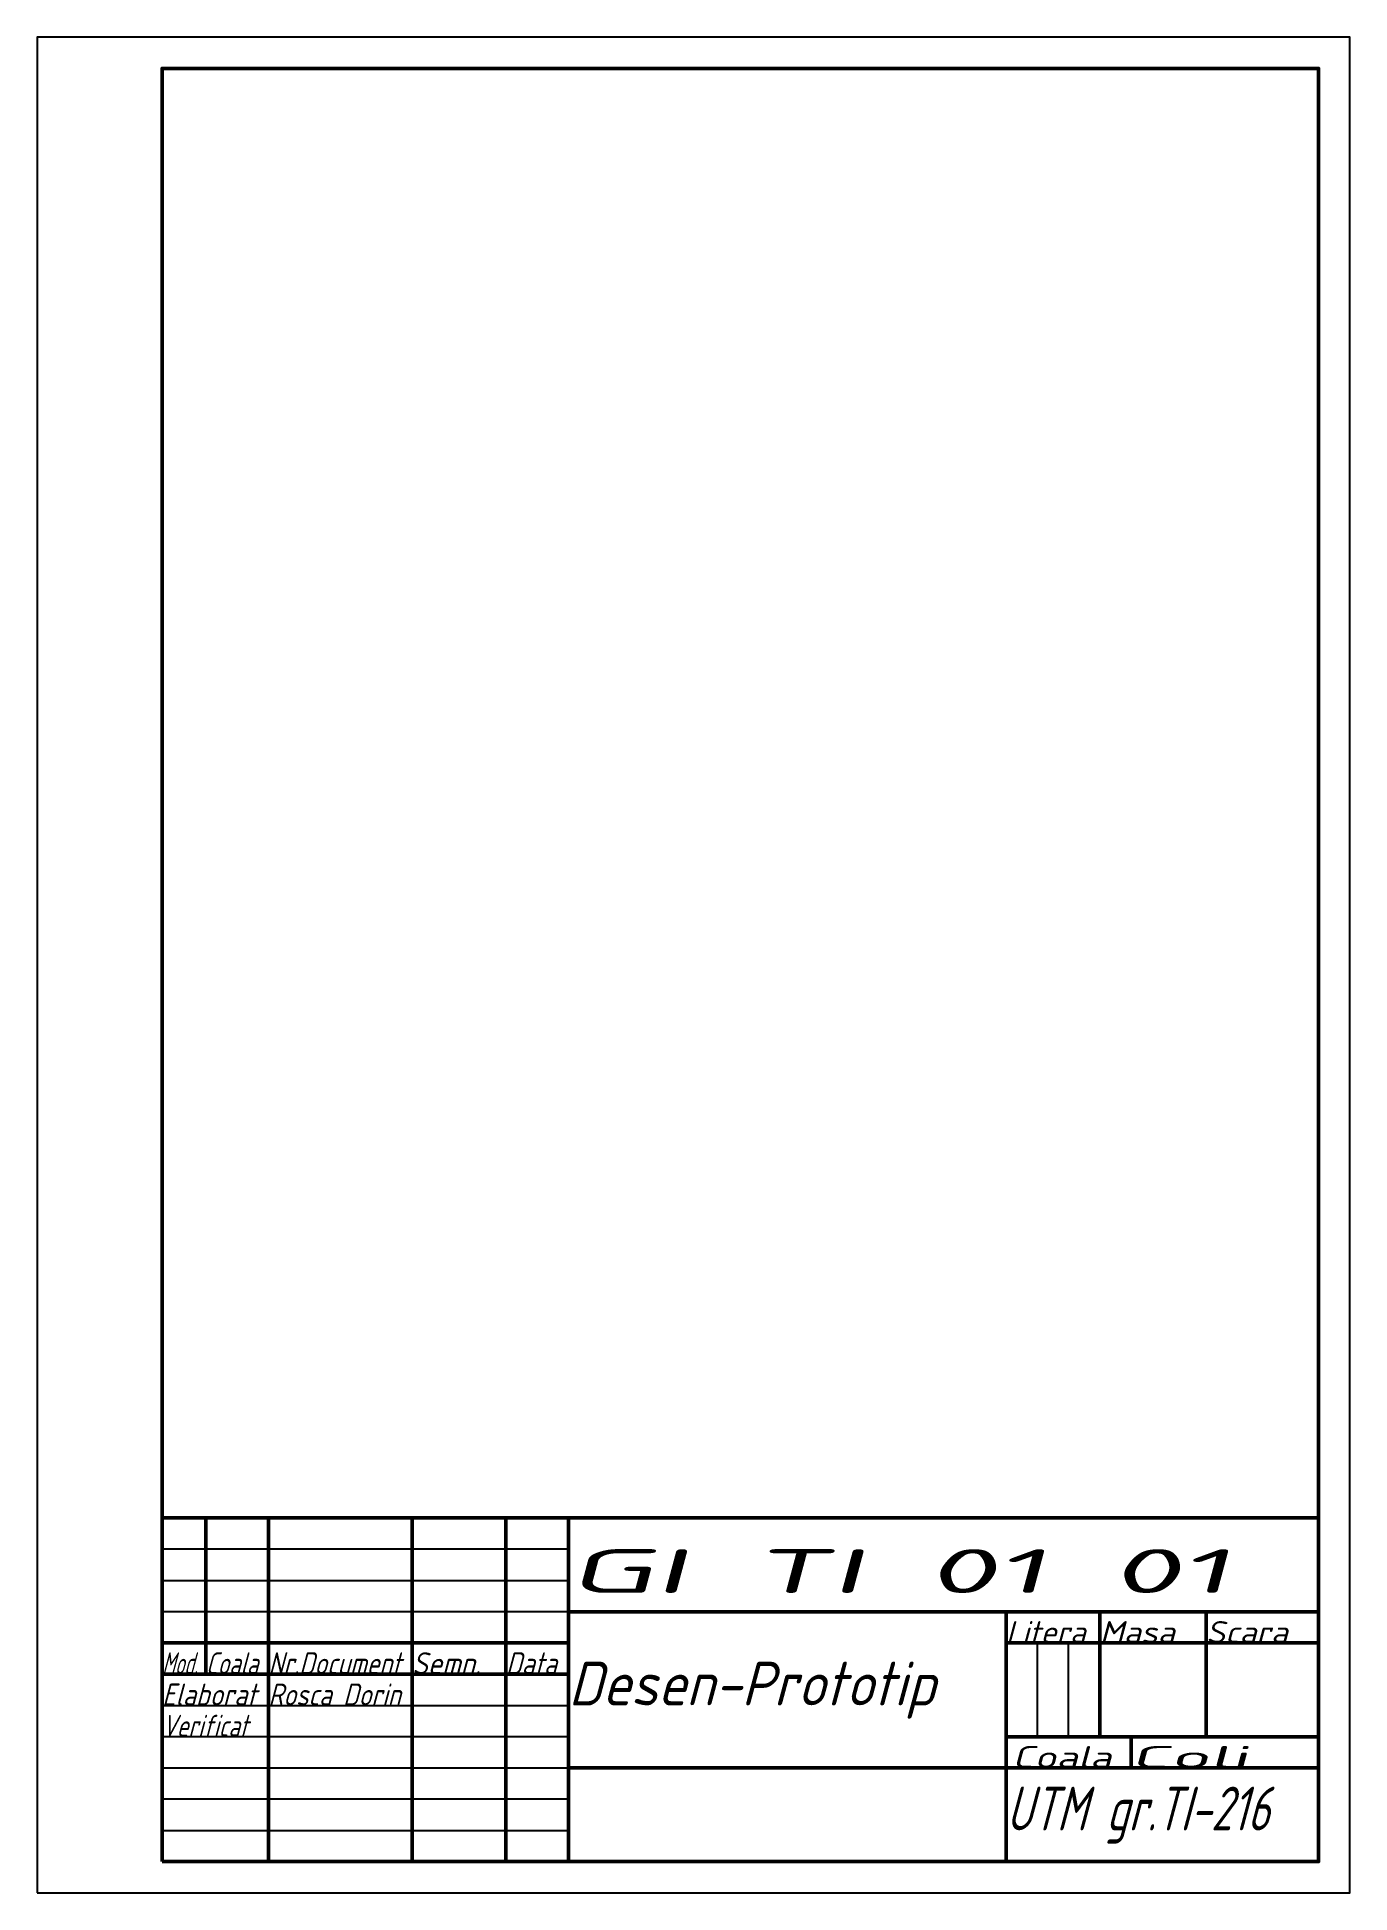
# Model space of a CAD drawing. Header units: millimetres. Extents: x 0 to 210, y 0 to 297.
import ezdxf
from ezdxf.enums import TextEntityAlignment as Align

# ---------------------------------------------------------------- set-up
doc = ezdxf.new("R2010")
doc.units = ezdxf.units.MM
for name, color, linetype, lineweight in [('Contur', 135, 'Continuous', 50), ('Subtire', 137, 'Continuous', 25), ('Text-3.5', 251, 'Continuous', 35), ('Text-7', 253, 'Continuous', 70)]:
    doc.layers.add(name, color=color, linetype=linetype, lineweight=lineweight)
doc.styles.get("Standard").update_dxf_attribs({"font": 'isocp.shx', "oblique": 15})

msp = doc.modelspace()

# ---------------------------------------------------------------- linework, layer by layer
at = {"layer": 'Contur'}
for p, q in [((27, 35), (27, 60)), ((27, 60), (37, 60)), ((37, 60), (37, 5)), ((60, 5), (60, 60)), ((60, 60), (75, 60)), ((75, 60), (75, 5)), ((85, 5), (85, 60)), ((205, 45), (85, 45)), ((85, 45), (85, 20)), ((155, 5), (155, 45)), ((155, 45), (155, 40)), ((170, 45), (170, 25)), ((187, 25), (187, 45)), ((85, 40), (20, 40)), ((85, 35), (85, 40)), ((155, 40), (205, 40)), ((20, 35), (85, 35)), ((205, 25), (155, 25)), ((170, 25), (187, 25)), ((175, 25), (175, 20)), ((205, 20), (205, 25)), ((85, 20), (205, 20)), ((37, 5), (60, 5)), ((75, 5), (85, 5))]:
    msp.add_line(p, q, dxfattribs=at)
for points in [[(20, 5), (205, 5), (205, 292), (20, 292)], [(20, 5), (205, 5), (205, 60), (20, 60)]]:
    msp.add_lwpolyline(points, close=True, dxfattribs=at)
at = {"layer": 'Subtire'}
for p, q in [((85, 55), (20, 55)), ((85, 50), (85, 55)), ((20, 45), (20, 50)), ((20, 50), (85, 50)), ((85, 45), (20, 45)), ((160, 40), (160, 25)), ((165, 25), (165, 40)), ((20, 25), (20, 30)), ((20, 30), (85, 30)), ((85, 25), (20, 25)), ((85, 20), (85, 25)), ((160, 25), (165, 25)), ((20, 15), (20, 20)), ((20, 20), (85, 20)), ((85, 15), (20, 15)), ((85, 10), (85, 15)), ((20, 10), (85, 10))]:
    msp.add_line(p, q, dxfattribs=at)
msp.add_lwpolyline([(0, 0), (210, 0), (210, 297), (0, 297)], close=True, dxfattribs=at)

# ---------------------------------------------------------------- texts
at = {"layer": 'Text-3.5', "oblique": 15}
for s, width, p, p2 in [('Litera ', 1.071429, (155, 40), (170, 40)), ('Masa  ', 1.277355, (170, 40), (187, 40)), ('Scara  ', 1.22449, (187, 40), (205, 40)), ('Mod. ', 0.666667, (20, 35), (27, 35)), ('Coala ', 0.793651, (27, 35), (37, 35)), ('Nr.Document ', 0.842491, (37, 35), (60, 35)), ('Semn.  ', 1.020408, (60, 35), (75, 35)), ('Data ', 0.892857, (75, 35), (85, 35)), ('Elaborat ', 0.883117, (20, 30), (37, 30)), ('Rosca Dorin ', 0.887731, (37, 30), (60, 30)), ('Verificat  ', 0.796253, (20, 25), (37, 25)), ('Coala ', 1.507937, (156, 20), (175, 20)), ('Coli  ', 2.955665, (175, 20), (205, 20))]:
    msp.add_text(s, height=3.5, dxfattribs=dict(at, width=width)).set_placement(p, p2, align=Align.FIT)
at = {"layer": 'Text-7', "oblique": 15}
for s, width, p, p2 in [('GI TI 01 01 ', 2.680579, (85, 48), (201.34, 48)), ('UTM gr.TI-216  ', 0.767689, (155, 10), (203.36, 10))]:
    msp.add_text(s, height=7, dxfattribs=dict(at, width=width)).set_placement(p, p2, align=Align.FIT)
msp.add_text('Desen-Prototip', height=7, dxfattribs=at).set_placement((85, 30))

doc.saveas('drawing.dxf')
